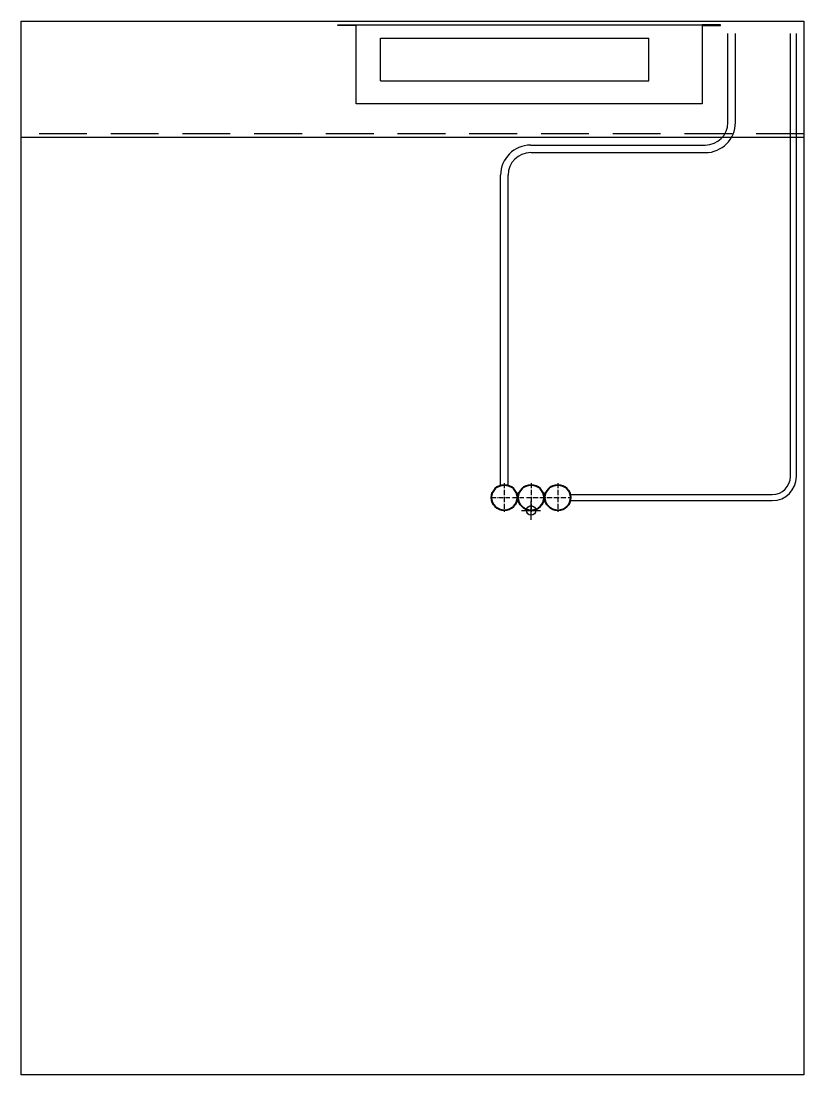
# Model space of a CAD drawing. Header units: millimetres. Extents: x -36531 to 56557, y -58468 to 154.
# Drawn here: x -19839 to -17759, y -57291 to -54491 of the extents above; entities that cross this region are included whole.
import ezdxf

# ---------------------------------------------------------------- set-up
doc = ezdxf.new("R2010")
doc.units = ezdxf.units.MM
doc.header["$PDMODE"] = 34
doc.header["$PDSIZE"] = 25
doc.linetypes.add('ACAD_ISO10W100', pattern=[18.5, 12, -3, 0.5, -3])
doc.linetypes.add('DASHED', pattern=[19.05, 12.7, -6.35])
for name, color, linetype in [('01 Черновое', 7, 'Continuous'), ('02 ОВиК', 7, 'Continuous'), ('02 ЭОМ и СС', 7, 'Continuous'), ('03 Потолок', 7, 'Continuous'), ('11 Привязка размеры', 7, 'Continuous')]:
    doc.layers.add(name, color=color, linetype=linetype)

msp = doc.modelspace()

# ---------------------------------------------------------------- linework, layer by layer
at = {"layer": '01 Черновое'}
msp.add_lwpolyline([(-19839.5, -57290.9), (-19839.5, -54490.9), (-17759.5, -54490.9), (-17759.5, -57290.9)], close=True, dxfattribs=at)
at = {"layer": '02 ОВиК', "color": 5, "lineweight": -2}
for p, q in [((-18997.5, -54502.9), (-18997.5, -54500.9)), ((-18997.5, -54500.9), (-18949.5, -54500.9)), ((-18949.5, -54502.9), (-18997.5, -54502.9)), ((-18949.5, -54710.9), (-18949.5, -54500.9)), ((-18949.5, -54500.9), (-18029.5, -54500.9)), ((-18949.5, -54500.9), (-18949.5, -54502.9)), ((-18029.5, -54500.9), (-18029.5, -54710.9)), ((-17981.5, -54500.9), (-18029.5, -54500.9)), ((-18029.5, -54500.9), (-18029.5, -54502.9)), ((-18029.5, -54502.9), (-17981.5, -54502.9)), ((-17981.5, -54502.9), (-17981.5, -54500.9)), ((-18884.5, -54649.9), (-18884.5, -54535.9)), ((-18884.5, -54535.9), (-18171.5, -54535.9)), ((-18171.5, -54649.9), (-18171.5, -54535.9)), ((-18884.5, -54649.9), (-18171.5, -54649.9)), ((-18029.5, -54710.9), (-18949.5, -54710.9))]:
    msp.add_line(p, q, dxfattribs=at)
at = {"layer": '02 ОВиК', "color": 5, "linetype": 'DASHED', "lineweight": -2, "ltscale": 0.1}
for p, q in [((-18967.5, -54502.9), (-18967.5, -54500.9)), ((-18011.5, -54502.9), (-18011.5, -54500.9))]:
    msp.add_line(p, q, dxfattribs=at)
at = {"layer": '02 ЭОМ и СС', "color": 1}
for p, q in [((-17961.5, -54760.4), (-17961.5, -54523.9)), ((-17941.5, -54760.4), (-17941.5, -54523.9)), ((-18485.5, -54820.4), (-18021.5, -54820.4)), ((-18485.5, -54840.4), (-18021.5, -54840.4)), ((-18565.5, -55724.4), (-18565.5, -54900.4)), ((-18545.5, -55724.4), (-18545.5, -54900.4))]:
    msp.add_line(p, q, dxfattribs=at)
at = {"layer": '02 ЭОМ и СС', "color": 6}
for p, q in [((-17795.5, -55700.9), (-17795.5, -54523.9)), ((-17779.5, -55700.9), (-17779.5, -54523.9)), ((-18380.4, -55748.9), (-17843.5, -55748.9)), ((-18380.4, -55764.9), (-17843.5, -55764.9))]:
    msp.add_line(p, q, dxfattribs=at)
at = {"layer": '02 ЭОМ и СС', "color": 1, "lineweight": 40}
for centre in [(-18555.5, -55756.9), (-18484.5, -55756.9)]:
    msp.add_circle(centre, 34, dxfattribs=at)
at = {"layer": '02 ЭОМ и СС', "color": 6, "lineweight": 40}
msp.add_circle((-18413.5, -55756.9), 34, dxfattribs=at)
at = {"layer": '02 ЭОМ и СС', "color": 1}
for centre, radius, start, end in [((-18021.5, -54760.4), 60, 270, 0), ((-18021.5, -54760.4), 80, 270, 0), ((-18485.5, -54900.4), 80, 90, 180), ((-18485.5, -54900.4), 60, 90, 180)]:
    msp.add_arc(centre, radius, start, end, dxfattribs=at)
at = {"layer": '02 ЭОМ и СС', "color": 6}
for radius in [48, 64]:
    msp.add_arc((-17843.5, -55700.9), radius, 270, 0, dxfattribs=at)
at = {"layer": '03 Потолок', "color": 1, "linetype": 'DASHED', "ltscale": 10}
msp.add_line((-17759.5, -54790.9), (-19839.5, -54790.9), dxfattribs=at)
at = {"layer": '03 Потолок', "color": 1, "lineweight": -2}
msp.add_line((-17759.5, -54800.4), (-19839.5, -54800.4), dxfattribs=at)
at = {"layer": '11 Привязка размеры', "linetype": 'ACAD_ISO10W100'}
for p, q in [((-18555.5, -55719), (-18555.5, -55794.8)), ((-18484.5, -55719), (-18484.5, -55794.8)), ((-18413.5, -55719), (-18413.5, -55794.8)), ((-18589.5, -55756.9), (-18379.5, -55756.9))]:
    msp.add_line(p, q, dxfattribs=at)
at = {"layer": '11 Привязка размеры', "lineweight": -2}
msp.add_point((-18484.5, -55790.9), dxfattribs=at)

doc.saveas('drawing.dxf')
